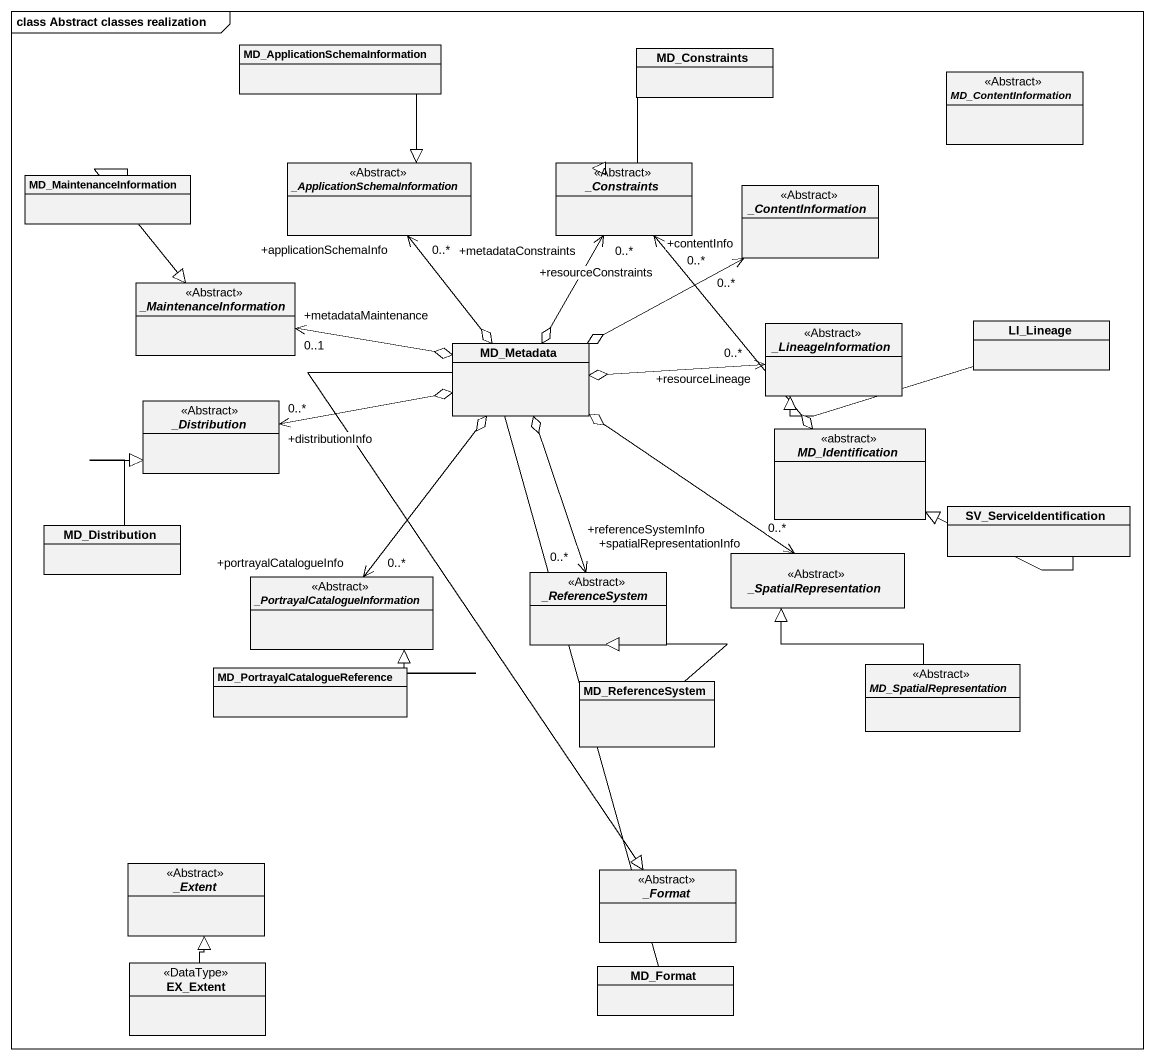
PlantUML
@startuml
mainframe class Abstract classes realization
hide circle
hide empty members
class "MD_ApplicationSchemaInformation" as MD_ApplicationSchemaInformat
class MD_Constraints
abstract class MD_ContentInformation <<Abstract>>
abstract class "_ApplicationSchemaInformation" as ApplicationSchemaInformation <<Abstract>>
abstract class "_Constraints" as Constraints <<Abstract>>
class MD_MaintenanceInformation
abstract class "_ContentInformation" as ContentInformation <<Abstract>>
abstract class "_MaintenanceInformation" as MaintenanceInformation <<Abstract>>
abstract class "_LineageInformation" as LineageInformation <<Abstract>>
class LI_Lineage
class MD_Metadata
abstract class "_Distribution" as Distribution <<Abstract>>
abstract class MD_Identification <<abstract>>
class MD_Distribution
class SV_ServiceIdentification
abstract class "_PortrayalCatalogueInformation" as PortrayalCatalogueInformatio <<Abstract>>
abstract class "_ReferenceSystem" as ReferenceSystem <<Abstract>>
abstract class "_SpatialRepresentation" as SpatialRepresentation <<Abstract>>
class "MD_PortrayalCatalogueReference" as MD_PortrayalCatalogueReferen
abstract class MD_SpatialRepresentation <<Abstract>>
class MD_ReferenceSystem
abstract class "_Extent" as Extent <<Abstract>>
abstract class "_Format" as Format <<Abstract>>
class EX_Extent <<DataType>>
class MD_Format
MD_ApplicationSchemaInformat --|> ApplicationSchemaInformation
MD_Constraints --|> Constraints
MD_MaintenanceInformation --|> MaintenanceInformation
LI_Lineage -left-|> LineageInformation
MD_Metadata o-up-> "+applicationSchemaInfo\n0..*" ApplicationSchemaInformation
MD_Metadata o-up-> "+metadataConstraints\n0..*" Constraints
MD_Metadata o-right-> "+contentInfo\n0..*" ContentInformation
MD_Metadata o-left-> "+metadataMaintenance\n0..1" MaintenanceInformation
MD_Metadata o-right-> "+resourceLineage\n0..*" LineageInformation
MD_Metadata o-left-> "+distributionInfo\n0..*" Distribution
MD_Metadata o--> "+portrayalCatalogueInfo\n0..*" PortrayalCatalogueInformatio
MD_Metadata o--> "+referenceSystemInfo\n0..*" ReferenceSystem
MD_Metadata o--> "+spatialRepresentationInfo\n0..*" SpatialRepresentation
MD_Identification o-up-> "+resourceConstraints\n0..*" Constraints
MD_Distribution -up-|> Distribution
SV_ServiceIdentification -left-|> MD_Identification
MD_PortrayalCatalogueReferen -up-|> PortrayalCatalogueInformatio
MD_SpatialRepresentation -up-|> SpatialRepresentation
MD_ReferenceSystem -up-|> ReferenceSystem
EX_Extent -up-|> Extent
MD_Format -up-|> Format
@enduml
